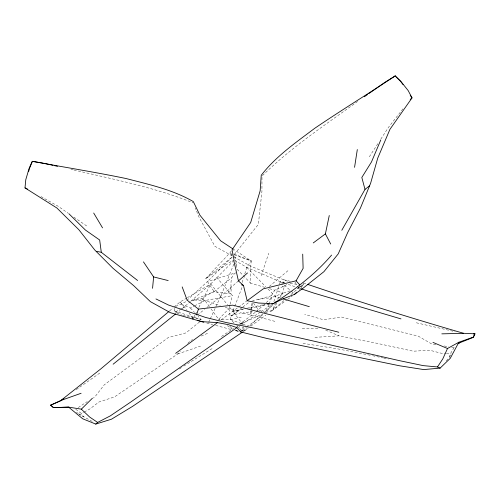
<?xml version="1.0" encoding="UTF-8"?>
<svg xmlns="http://www.w3.org/2000/svg" width="500" height="500" viewBox="0 0 500 500"><rect width="100%" height="100%" fill="white"/><g stroke="black" fill="none" stroke-linecap="round" stroke-linejoin="round"><path stroke-width="0.38" stroke-dasharray="2.5 1.88" d="M264.994 287.4L250.738 283.319L250.775 266.219L251.213 260.95L233.581 249.338L233.344 251.488M186.812 300.419L207.45 281.562L235.369 272.894C228.6 278.144 231.95 286.712 230.863 293.875L213.994 291.756L207.881 294.694L201.706 298.8L190.031 300.744M250.963 311.137L250.75 314.956L275.6 321.556M251.006 310.375L251.425 302.725M269.094 303.962L271.737 297.506L271.35 295.75L274.75 290.188L282.494 286.825L283.556 279.706L250.775 266.219L214.881 246.269L199.019 217.125L195.175 207.844M271.35 295.75L254.188 300.519L253.012 300.212L250.75 314.956L241.894 312.375L231.056 315.988L242.237 307.506M286.694 284.569L284.363 286.2L282.606 293.356L280.306 297.244M234.006 322.906L230.719 319.606L228.919 308.594L229.881 304.994M230.075 304.275L232.394 295.637L216.6 277.394M449.219 357.6L450.238 353.981L453.875 347.931L454.963 346.981M242.2 282.488L243.5 278.169M244.8 273.85L246.756 267.369L251.213 260.95L233.837 253.931M273.881 301.588L279.35 284.556M279.581 283.85L280.275 281.725L284.825 282.45M261.175 275.706L268.744 253.256M299.025 286.794L298.538 288.1L290.294 295.131M242.344 332.206L244.606 330.694L242.431 323.825L232.875 311.281L234.506 307M234.781 306.288L242.419 286.312M275.681 302.394L272.638 310.194L268.9 312.931M233.825 264.069L220.688 296.425L215.519 307.556M268.8 304.681L265.569 312.575L258.463 309.85L252.731 302.025M297.469 286.275L298.538 288.1L300.912 288.094L303.875 283.675L298.538 288.1L297.087 288.575M208.738 322.169L210.031 319.381M210.35 318.688L215.194 308.25M189.006 312.994L193.212 318.481L194.969 315.025M195.319 314.331L196.369 312.256M198.825 307.419L210.75 283.925L233.781 260.556M227.963 293.25L231.056 287.413M276.856 303.069L272.638 310.194L265.569 312.575L272.281 305.006M449.619 356.956L452.031 353.119M369.325 156.794L378.7 142.387M380.825 139.113L388.494 127.325L403.906 107.644M231.238 250.994L230.006 252.794L205.731 278.631L233.306 260.025M299.788 286.331L298.538 288.1L303.25 285.05M241.469 323.669L242.925 321.819M240.281 329.938C242.838 332.219 243.35 329.062 242.113 327.125M234.356 254.462L258.356 224.375L261.931 191.531L261.988 176.081C290.981 147.531 325.125 124.913 358.031 101.2M277.444 299.181L282.606 293.356L291.294 290.487M446.256 360.9L448.725 358.15M231.056 315.988L238.363 311.35L228.919 308.594L218.669 319.356L210.894 308.681M84.156 412.031L89.637 409.113L98.944 402.019L114.588 396.875L177.656 354L180.325 351.2M187.806 343.35L190.481 340.55L192.619 339.65M232.712 255.044L230.006 252.794L232.688 256.556L207.45 281.562L214.2 291.744M238.769 327.413L239.812 326.388M299.5 289.613L300.55 288.6L298.381 287.863M256.075 311.694L265.656 303.163M266.206 302.65L271.737 297.506L282.606 293.356L275.487 289.662M239.488 328.419L241.675 330.619L244.606 330.694L247.444 328.088M249.719 326L262.219 314.519M264.488 312.431L272.444 305.125M213.994 291.756L231.737 277.712M238.431 280.906L220.688 296.425L206.95 307.45M182.037 308.756L190.2 301.788M190.787 301.275L210.75 283.925L227.512 304.744M169.537 310.95L173.038 307.95M174.206 306.95L180.019 301.981L186.7 298.056M283.819 300.656L272.638 310.194L287.038 299.788M269.288 286.444L288.231 270.456M205.731 278.631L232.688 256.556M174.213 308.263L174.213 310.887L176.887 312.938L179.75 310.613M193.212 318.481L196.794 315.6M197.394 315.125L204.562 309.369M199.544 321.956L185.875 332.919L168.319 337.519L104.244 384.837L94.644 397.2L93.3 398M242.338 330.656L246.45 327.35M247.062 326.875L263.1 314.481M239.381 324.544L255.475 312.15M241.675 330.619L242.631 329.894M242.856 307.031L249.069 302.319M221.2 319.881L237.844 307.613M238.469 307.156L246.55 301.188M244.606 330.694L248.344 327.962M250.837 326.138L265.788 315.206M76.25 389.644L100.8 372.337M287.663 299.337L292.044 296.169M78.269 407.525L87.263 401.606M242.181 330.644L242.65 330.331M221.488 336.475L233.631 328.381M236.825 326.25L238.744 324.969M179.387 369.012L181.944 367.306M260.387 312.1L242.431 323.825L240.306 324.312M261.025 311.681L272.569 304.144M175.581 306.356C179.725 305.256 183.219 302.613 187.119 301.225M183.856 366.031L213.65 347.612M187.369 297.663L210.75 283.925M175.581 311.913L178.944 309.981M179.619 309.6L184.331 306.894L187.131 310.55M75.756 409.269L81.419 413.488L83.475 412.394M181.213 304.2L190.425 308.05L193.881 306.256M194.575 305.894L204.944 300.512L232.394 295.637M241.55 323.556L262.744 313.869M201.181 336.037L209.031 332.731M192.938 300.262L214.125 291.637M177.656 354L200.463 346.125M282.494 286.825L284.363 286.2M220.062 320.037L218.669 319.356L230.719 319.606L241.875 317.019M241.875 313.562L252.431 311.2M256.956 310.188L258.463 309.85M229.462 307.125L232.875 311.281L243.406 309.012M247.162 308.2L265.219 304.306M232.875 311.281L243.525 309.288M249.619 308.144L269.406 304.438M257.738 299.538L271.737 297.506M314.969 337.362L338.925 335.831L376.613 343.231L413.25 351.2L429.862 350.262L441.1 353.206L445.669 353.594M302.213 328.537L319.175 328.612M194.412 300.012L204.944 300.512L220.2 305.656M234.956 330.219L237.944 330.394M446.431 353.663L450.238 353.981M435.863 344.725L432.019 344.169L418.25 336.138L341.287 317.006L323.612 319.806L304.706 314.319M290.138 283.294L298.481 284.613M301.512 285.094L303.031 285.338M303.019 343.35L337.344 348.8L371 355.394M444.312 345.95L448.725 346.863M451.669 347.475L453.875 347.931M372.525 355.706L383.081 357.938M383.831 358.094L388.356 359.05M183.056 315.531L201.163 319.569L198.1 316.275M70.956 169.319L73.219 169.831M73.969 170C114.025 179.456 154.8 187.431 193.1 202.844M416.312 322.781L455.106 331.706M238.506 331.275L234.906 330.456L238.487 331.381M290.369 281.319L283.556 279.706L288.856 281.637M206.769 323.031L212.706 324.606M215.669 325.394L231.981 329.738M269.5 288.688L274.75 290.188M280.281 298.031L275.444 296.594L267.863 288.875M174.213 310.887L201.163 319.569M225.281 307.369L228.919 308.594M234.681 260.306L246.756 267.369L280.275 281.725L284.619 283.2M288.238 284.425L295.481 286.881M234.462 254.956L251.213 260.95M303.438 282.838L306.238 283.85M230.719 319.606L247.719 326.025M325.731 330.125L338.925 335.831M176.887 312.938L182.3 315.363M92.163 421.413L79.062 414.131M201.706 298.8L204.944 300.512L210.431 308.05M40.975 196.569L57.838 206.088L68.081 213.144M76.431 412.262L78.381 413.544M79.031 413.975L83.581 416.969L81.419 413.488M73.838 217.113L86.638 225.931M227.3 325.644L232.231 329.231M280.275 281.725L282.013 283.219M284.325 285.212L290.694 290.681M291.275 291.181L293.587 293.169M234.4 256.669L235.4 257.675L236.994 269.119L250.738 283.319M236.744 325.662L238.938 327.863M246.756 267.369L265.7 286.669M190.425 308.05L194.519 312.438M229.925 326.312L232.45 329.038M184.331 306.894L180.019 301.981L181.644 303.956M294.988 282.025L297.113 285.669M235.55 262.969L236.506 265.106"/><path stroke-width="0.75" d="M152.562 288.319L153.625 276.925L143.45 261.875M203.806 322.244L170.413 312.706L150.412 301.656L133.663 285.637L112.85 268.15L94.831 250.075L78.819 229.675L56.856 207.975L25 187.906L25.781 179.688L29.1 168.425L32.244 161.275C63.513 167.162 94.963 172.069 126.125 178.544C149.019 184.488 172.619 189.613 193.294 201.575L199.931 215.206L220.6 240.781L232.931 248.906M354.562 167.331L357.312 149.562M330.7 244.006L325.387 233.888L329.269 215.5M28.637 171.531L29.244 169.281M441.819 333.856L463.575 333.3L474.869 333.806L473.219 337.156L458.862 342.244L450.262 358.319L440.119 368.119L423.725 369.575L399.381 365.744L267.25 338.55L240.644 331.919L236.925 327.612L130.662 402.106L110.3 415.881L97.631 422.431L89.681 417.062L81.356 409.162L68.625 407.125L53.375 407.631L50.688 405.163L60.931 400.444L81.106 393.281M155.963 298.944L168.562 305.069L196.681 314.387L198.438 309.1L232.731 305.156L338.806 332.25M29.444 168.531L32.413 161.363L43.362 163.2M380.775 139.95L371.494 161.931L361.825 177.469L365 189.4L341.806 230.269M474.869 333.806L473.475 337.312L459.862 342.713L458.862 342.244L447.5 348.506L442.775 358.944L437.475 366.956L423.2 365.625L399.119 360.581L301.762 338.387L265.981 330.513L226.462 322.587L205.481 317.419L196.681 314.387M331.6 255.075C315.769 273.625 296.144 288.681 275.825 302.019L275.681 302.394L283.044 298.856L294.55 294.356L303.231 288.087L323.925 271.675L338.237 253.863L347.738 232.419L360.444 208.031L370.594 183.325L377.744 158.112L389.931 129.35L412.025 97.894L408.181 90.588L400.85 81.4L395.163 75.925C368.506 93.65 341.175 110.312 314.7 128.319C295.775 142.581 275.869 156.344 261.244 175.287L260.156 190.812L250.694 222.475L232.056 249.8L234.013 259.913L233.781 260.556L238.431 280.906L243.481 285.487L247.169 300.731L263.244 288.863L296.094 280.794L303.119 268.369L302.712 254.144M410.225 99.712L411.194 98.488M81.356 409.162L92.431 398.194M294.55 294.356L296.331 292.644M274.713 303.044L275.825 302.019L273.212 303.725L271.688 304.012M53.375 407.631L68.625 407.125L82.675 418.775L95.75 424.087L97.631 422.431M238.431 280.906L247.525 272.95M458.775 343.663L459.862 342.713M168.95 311.45L100.794 368.906L60.931 400.444M175.694 313.906L113.131 364.206M365 189.4L369.419 185.919M313.256 242.931L325.387 233.888M236.925 327.612L228.406 324.675L217.512 322.6L175.625 353.344M63.969 398.506L60.894 400.725L50.688 405.163M364.375 96.737L367.531 94.519M368.787 93.637L385.087 82.206L395.244 75.912M95.75 424.087L111.469 419.212L132.556 406.381L242.344 332.206L240.644 331.919M267.475 303.819L273.212 303.725M25 187.906L27.444 189.013M473.519 333.95L475 333.969M412.025 97.894L410.231 95.269M268.981 303.494L258.644 303.056L247.169 300.731M217.512 322.6L201.581 321.65L197.369 320.269M96.319 251.3L101.294 252.294L137.613 280.5M44.094 163.325L53.025 165.312M54.519 165.644L57.494 166.312M153.625 276.925L168.188 280.569M68.088 407.238L69.481 407.606M463.575 333.3C411.25 318.131 359.231 301.856 307.638 284.363M192.981 318.938L192.331 318.725M400.988 318.9L313.438 292.962L301.269 288.837M283.044 298.856L309.306 306.669M241.5 284.8L243.481 285.487M432.95 342.381L447.5 348.506M437.475 366.956L440.119 368.119M198.438 309.1L187.156 300.188L182.175 286.906M50.7 405.106L53.487 407.619M68.863 213.694L85.419 230.044L99.675 240.012L101.294 252.294M395.163 75.925L400.637 81.406L402.987 84.506M296.094 280.794L299.756 284.913M93.694 213.025L102.544 227.875"/></g></svg>
